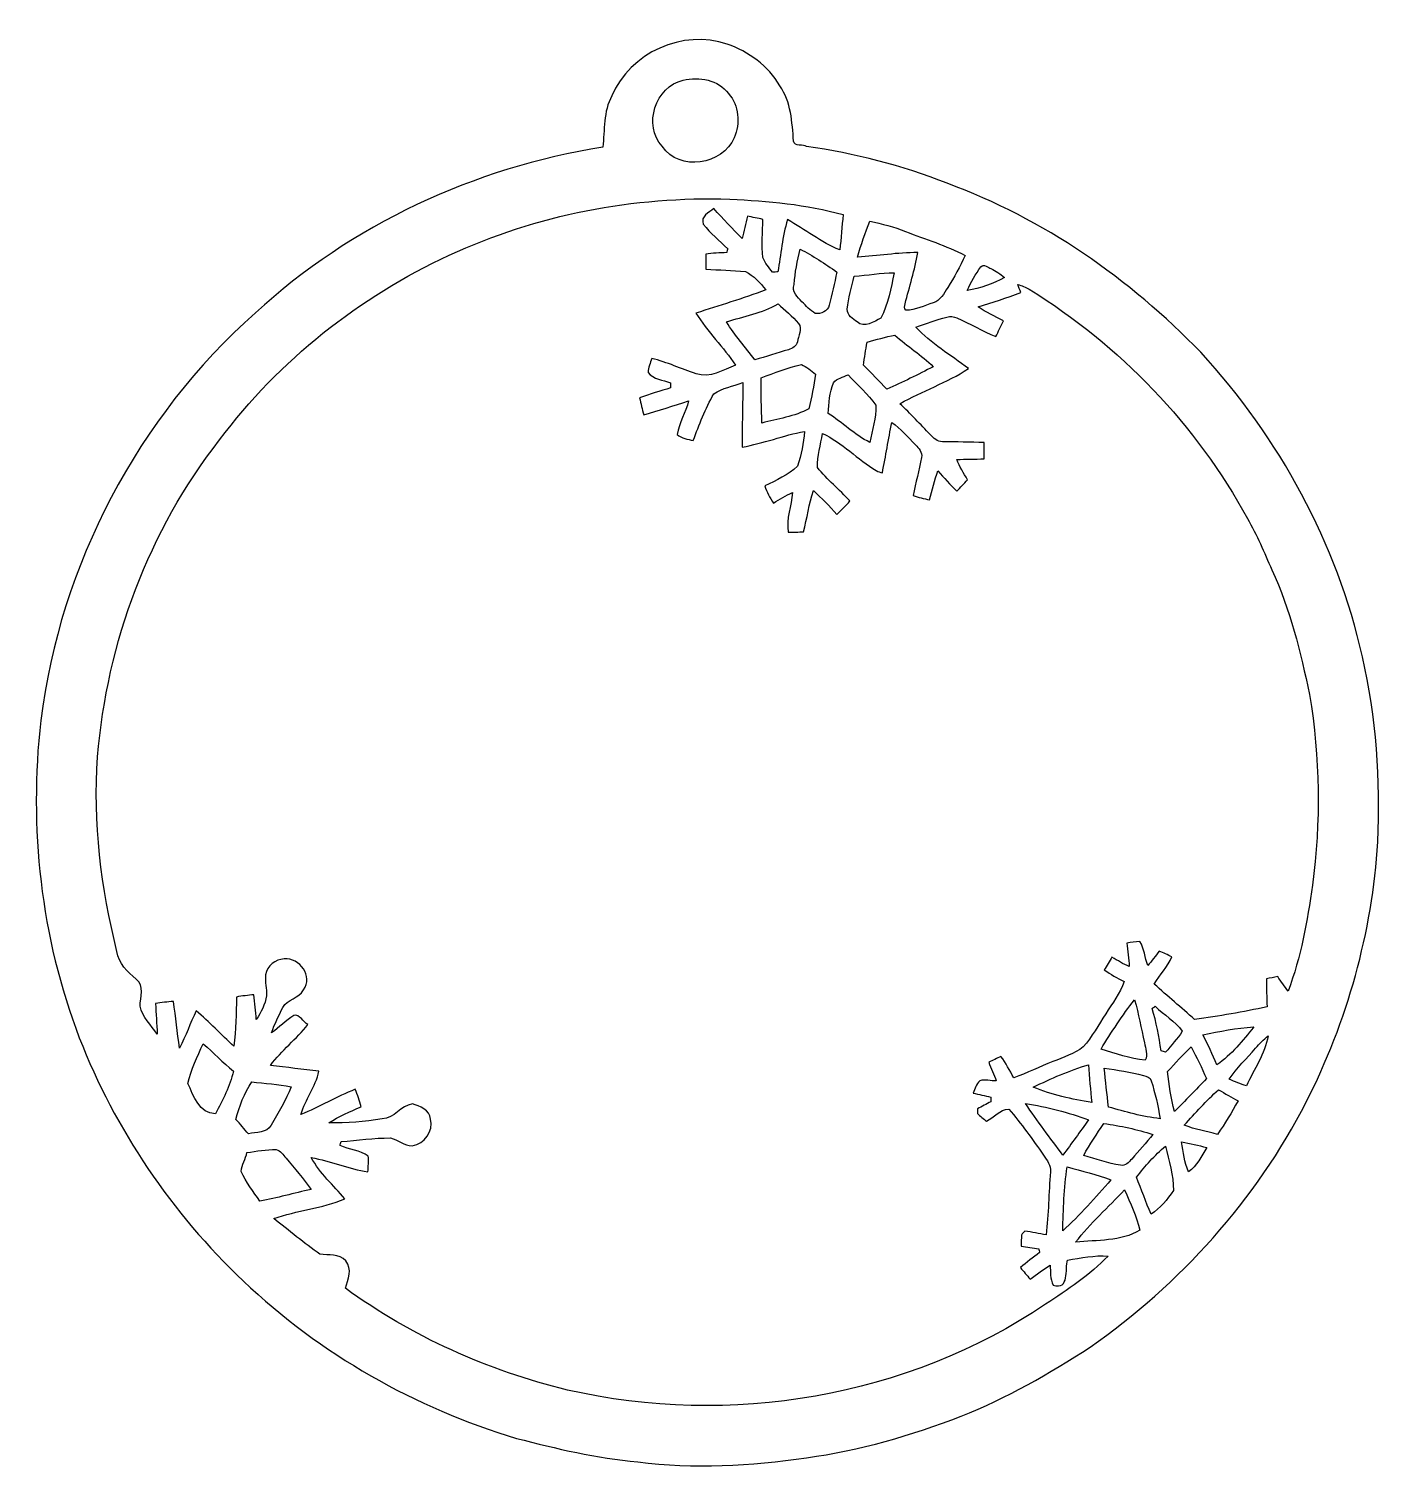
# Model space of a CAD drawing. Header units: centimetres. Extents: x -14 to 14.4, y -15.4 to 14.9.
import ezdxf

# ---------------------------------------------------------------- set-up
doc = ezdxf.new("R2010")
doc.units = ezdxf.units.CM
doc.header["$MEASUREMENT"] = 0
doc.layers.add('Layer 1', color=7, linetype='Continuous')

msp = doc.modelspace()

# ---------------------------------------------------------------- linework, layer by layer
at = {"layer": 'Layer 1', "color": 252}
for points, knots in [([(-1.71203, 13.49446), (-1.33421, 14.40145), (-0.21414, 14.90627), (0.71437, 14.58454), (0.71437, 14.58454), (1.16558, 14.42473), (1.58044, 14.12946), (1.81786, 13.70612), (1.81786, 13.70612), (2.06375, 13.37063), (2.07504, 12.9413), (2.11138, 12.54407), (2.11138, 12.54407), (2.12901, 12.42554), (2.31987, 12.47634), (2.38125, 12.43083), (2.38125, 12.43083), (3.39302, 12.28725), (4.39067, 12.0329), (5.34106, 11.65613), (5.34106, 11.65613), (7.36776, 10.91318), (9.17998, 9.64706), (10.67541, 8.10013), (10.67541, 8.10013), (12.32923, 6.30202), (13.53714, 4.0834), (14.07619, 1.69616), (14.07619, 1.69616), (14.37428, 0.42228), (14.44978, -0.89535), (14.40145, -2.20028), (14.40145, -2.20028), (14.2808, -4.10175), (13.7608, -5.97676), (12.89297, -7.67256), (12.89297, -7.67256), (11.83957, -9.73631), (10.24184, -11.50161), (8.34884, -12.82841), (8.34884, -12.82841), (7.48806, -13.38862), (6.59271, -13.90474), (5.63386, -14.27939), (5.63386, -14.27939), (4.58717, -14.69002), (3.49814, -15.00576), (2.3816, -15.15463), (2.3816, -15.15463), (1.20826, -15.32467), (0.01199, -15.39663), (-1.16734, -15.24423), (-1.16734, -15.24423), (-2.03129, -15.16909), (-2.87655, -14.96166), (-3.7151, -14.74893), (-3.7151, -14.74893), (-5.85399, -14.11217), (-7.84331, -12.97446), (-9.46397, -11.43952), (-9.46397, -11.43952), (-10.96857, -10.01148), (-12.16343, -8.25394), (-12.91484, -6.31896), (-12.91484, -6.31896), (-13.72976, -4.20688), (-13.97706, -1.89336), (-13.72658, 0.35172), (-13.72658, 0.35172), (-13.31666, 3.63044), (-11.68365, 6.73735), (-9.21138, 8.93022), (-9.21138, 8.93022), (-7.19138, 10.78371), (-4.60622, 11.98739), (-1.90359, 12.41566), (-1.90359, 12.41566), (-1.86055, 12.77655), (-1.89653, 13.16567), (-1.71203, 13.49446), (-1.71203, 13.49446), (-1.71203, 13.49446), (-1.71203, 13.49446), (-1.71203, 13.49446)], [0, 0, 0, 0, 0.04545455, 0.04545455, 0.04545455, 0.04545455, 0.09090909, 0.09090909, 0.09090909, 0.09090909, 0.13636364, 0.13636364, 0.13636364, 0.13636364, 0.18181818, 0.18181818, 0.18181818, 0.18181818, 0.22727273, 0.22727273, 0.22727273, 0.22727273, 0.27272727, 0.27272727, 0.27272727, 0.27272727, 0.31818182, 0.31818182, 0.31818182, 0.31818182, 0.36363636, 0.36363636, 0.36363636, 0.36363636, 0.40909091, 0.40909091, 0.40909091, 0.40909091, 0.45454545, 0.45454545, 0.45454545, 0.45454545, 0.5, 0.5, 0.5, 0.5, 0.54545455, 0.54545455, 0.54545455, 0.54545455, 0.59090909, 0.59090909, 0.59090909, 0.59090909, 0.63636364, 0.63636364, 0.63636364, 0.63636364, 0.68181818, 0.68181818, 0.68181818, 0.68181818, 0.72727273, 0.72727273, 0.72727273, 0.72727273, 0.77272727, 0.77272727, 0.77272727, 0.77272727, 0.81818182, 0.81818182, 0.81818182, 0.81818182, 0.86363636, 0.86363636, 0.86363636, 0.86363636, 0.90909091, 0.90909091, 0.90909091, 0.90909091, 1, 1, 1, 1]), ([(-0.21273, 13.8236), (-0.79657, 13.69836), (-1.06151, 12.87321), (-0.65264, 12.43506), (-0.65264, 12.43506), (-0.29704, 11.8932), (0.62159, 12.04242), (0.86219, 12.61427), (0.86219, 12.61427), (0.98743, 12.91378), (0.96873, 13.29866), (0.73907, 13.54349), (0.73907, 13.54349), (0.52952, 13.83877), (0.12171, 13.90438), (-0.21273, 13.8236), (-0.21273, 13.8236), (-0.21273, 13.8236), (-0.21273, 13.8236), (-0.21273, 13.8236)], [0, 0, 0, 0, 0.16666667, 0.16666667, 0.16666667, 0.16666667, 0.33333333, 0.33333333, 0.33333333, 0.33333333, 0.5, 0.5, 0.5, 0.5, 0.66666667, 0.66666667, 0.66666667, 0.66666667, 1, 1, 1, 1]), ([(-5.13292, 10.14236), (-7.02698, 9.26818), (-8.7122, 7.93186), (-9.9635, 6.26004), (-9.9635, 6.26004), (-11.4554, 4.35434), (-12.33064, 1.99531), (-12.53173, -0.41063), (-12.53173, -0.41063), (-12.62451, -1.78435), (-12.45835, -3.17041), (-12.12356, -4.50321), (-12.12356, -4.50321), (-12.08052, -4.75474), (-11.9066, -4.93536), (-11.71575, -5.08564), (-11.71575, -5.08564), (-11.5383, -5.22887), (-11.63814, -5.46735), (-11.63426, -5.65679), (-11.63426, -5.65679), (-11.58558, -5.88574), (-11.40778, -6.05825), (-11.27619, -6.2424), (-11.27619, -6.2424), (-11.28466, -6.02791), (-11.30371, -5.81448), (-11.31217, -5.60035), (-11.31217, -5.60035), (-11.18729, -5.57671), (-11.06064, -5.56648), (-10.93399, -5.55625), (-10.93399, -5.55625), (-10.88813, -5.88327), (-10.85356, -6.21101), (-10.80558, -6.53803), (-10.80558, -6.53803), (-10.6747, -6.28262), (-10.58051, -6.01063), (-10.45633, -5.75239), (-10.45633, -5.75239), (-10.17799, -5.98523), (-9.93422, -6.2551), (-9.66505, -6.49781), (-9.66505, -6.49781), (-9.62413, -6.15456), (-9.61249, -5.80849), (-9.60931, -5.46347), (-9.60931, -5.46347), (-9.48725, -5.44019), (-9.36413, -5.42643), (-9.24031, -5.41584), (-9.24031, -5.41584), (-9.22302, -5.58906), (-9.20891, -5.76121), (-9.19127, -5.93513), (-9.19127, -5.93513), (-9.09391, -5.78273), (-9.00465, -5.61799), (-8.97537, -5.43736), (-8.97537, -5.43736), (-8.97079, -5.29026), (-9.011, -5.14456), (-8.9976, -4.9971), (-8.9976, -4.9971), (-8.96938, -4.80554), (-8.79016, -4.67042), (-8.60354, -4.6609), (-8.60354, -4.6609), (-8.28287, -4.62986), (-7.98865, -5.02849), (-8.20032, -5.31107), (-8.20032, -5.31107), (-8.29063, -5.49416), (-8.54463, -5.50228), (-8.63494, -5.68466), (-8.63494, -5.68466), (-8.72349, -5.85682), (-8.80463, -6.03321), (-8.87307, -6.21418), (-8.87307, -6.21418), (-8.70797, -6.10411), (-8.56827, -5.96053), (-8.40458, -5.84941), (-8.40458, -5.84941), (-8.27793, -5.8226), (-8.2042, -5.98805), (-8.10436, -6.04273), (-8.10436, -6.04273), (-8.34778, -6.34577), (-8.66281, -6.58601), (-8.89176, -6.90069), (-8.89176, -6.90069), (-8.55274, -6.94478), (-8.21337, -6.98359), (-7.87435, -7.02627), (-7.87435, -7.02627), (-7.94773, -7.35048), (-8.15693, -7.62035), (-8.25712, -7.93468), (-8.25712, -7.93468), (-7.86412, -7.78051), (-7.50253, -7.55826), (-7.10988, -7.40339), (-7.10988, -7.40339), (-7.06155, -7.52334), (-7.02028, -7.64646), (-6.98782, -7.7724), (-6.98782, -7.7724), (-7.21607, -7.87859), (-7.4549, -7.96819), (-7.66304, -8.11213), (-7.66304, -8.11213), (-7.28839, -8.11706), (-6.91303, -8.08567), (-6.54332, -8.0264), (-6.54332, -8.0264), (-6.28791, -8.01758), (-6.15244, -7.74735), (-5.90938, -7.71137), (-5.90938, -7.71137), (-5.74957, -7.74982), (-5.54461, -7.84119), (-5.5245, -8.02957), (-5.5245, -8.02957), (-5.46382, -8.28463), (-5.65256, -8.55557), (-5.90973, -8.5912), (-5.90973, -8.5912), (-6.08577, -8.60249), (-6.20854, -8.46138), (-6.3687, -8.42751), (-6.3687, -8.42751), (-6.71689, -8.42539), (-7.06226, -8.47937), (-7.40904, -8.50194), (-7.40904, -8.50194), (-7.41433, -8.52382), (-7.42421, -8.56756), (-7.42915, -8.58943), (-7.42915, -8.58943), (-7.23653, -8.66916), (-7.01216, -8.69103), (-6.83613, -8.80816), (-6.83613, -8.80816), (-6.82484, -8.91787), (-6.83966, -9.02794), (-6.84318, -9.13906), (-6.84318, -9.13906), (-7.2517, -9.08403), (-7.63023, -8.9087), (-8.03451, -8.84132), (-8.03451, -8.84132), (-7.85671, -9.17116), (-7.56849, -9.42305), (-7.33143, -9.7088), (-7.33143, -9.7088), (-7.80979, -9.91306), (-8.33649, -9.95327), (-8.82474, -10.12261), (-8.82474, -10.12261), (-8.50371, -10.37731), (-8.1855, -10.63731), (-7.85248, -10.87614), (-7.85248, -10.87614), (-7.66939, -10.9026), (-7.45243, -10.8518), (-7.31167, -11.01513), (-7.31167, -11.01513), (-7.16527, -11.18306), (-7.25946, -11.40636), (-7.31873, -11.58946), (-7.31873, -11.58946), (-5.92279, -12.60404), (-4.32153, -13.32583), (-2.64548, -13.73082), (-2.64548, -13.73082), (0.76306, -14.51681), (4.50321, -13.88816), (7.41151, -11.92459), (7.41151, -11.92459), (7.87576, -11.62297), (8.33826, -11.31006), (8.72737, -10.91248), (8.72737, -10.91248), (8.44021, -10.89201), (8.15481, -10.9534), (7.87259, -10.99644), (7.87259, -10.99644), (7.81473, -11.18411), (7.92339, -11.64061), (7.56885, -11.52207), (7.56885, -11.52207), (7.50252, -11.39296), (7.51417, -11.24444), (7.50993, -11.10439), (7.50993, -11.10439), (7.35965, -11.18941), (7.22701, -11.30053), (7.08554, -11.3986), (7.08554, -11.3986), (7.01851, -11.31676), (6.95043, -11.23597), (6.88234, -11.15554), (6.88234, -11.15554), (7.01005, -11.043), (7.14763, -10.94211), (7.2838, -10.83945), (7.2838, -10.83945), (7.27992, -10.81934), (7.27181, -10.77877), (7.26757, -10.75831), (7.26757, -10.75831), (7.14375, -10.73891), (7.02063, -10.72127), (6.89751, -10.70292), (6.89751, -10.70292), (6.89927, -10.64472), (6.90245, -10.52795), (6.90421, -10.46974), (6.90421, -10.46974), (6.92785, -10.44116), (6.95184, -10.41329), (6.97618, -10.38578), (6.97618, -10.38578), (7.12576, -10.41012), (7.27428, -10.44046), (7.42386, -10.46586), (7.42386, -10.46586), (7.47571, -10.02559), (7.4736, -9.5818), (7.51522, -9.14118), (7.51522, -9.14118), (7.5244, -9.00783), (7.44044, -8.89529), (7.37023, -8.79087), (7.37023, -8.79087), (7.13669, -8.45926), (6.90104, -8.12694), (6.63681, -7.81967), (6.63681, -7.81967), (6.45019, -7.82638), (6.32072, -7.99465), (6.16514, -8.07755), (6.16514, -8.07755), (6.11928, -8.03698), (6.02756, -7.9562), (5.9817, -7.91563), (5.9817, -7.91563), (5.98135, -7.89058), (5.98064, -7.84084), (5.98029, -7.81579), (5.98029, -7.81579), (6.07201, -7.76464), (6.16444, -7.71454), (6.25792, -7.66657), (6.25792, -7.66657), (6.25863, -7.64187), (6.26004, -7.59284), (6.26075, -7.56849), (6.26075, -7.56849), (6.13516, -7.53957), (6.00957, -7.51276), (5.88469, -7.48524), (5.88469, -7.48524), (5.92561, -7.39599), (5.95348, -7.29474), (6.02686, -7.22595), (6.02686, -7.22595), (6.13869, -7.18467), (6.26039, -7.23265), (6.37434, -7.22806), (6.37434, -7.22806), (6.32072, -7.09648), (6.26569, -6.96701), (6.21489, -6.83507), (6.21489, -6.83507), (6.30096, -6.7945), (6.38669, -6.75393), (6.47241, -6.71301), (6.47241, -6.71301), (6.57366, -6.85518), (6.65621, -7.00828), (6.74017, -7.16104), (6.74017, -7.16104), (7.02204, -7.06543), (7.28698, -6.9275), (7.56532, -6.82272), (7.56532, -6.82272), (7.78475, -6.73382), (8.01652, -6.66044), (8.20491, -6.51228), (8.20491, -6.51228), (8.3887, -6.29955), (8.52241, -6.05049), (8.67551, -5.81589), (8.67551, -5.81589), (8.8138, -5.5947), (8.97996, -5.38621), (9.06498, -5.13609), (9.06498, -5.13609), (8.91646, -5.07012), (8.77887, -4.9844), (8.64658, -4.89091), (8.64658, -4.89091), (8.6868, -4.82494), (8.76723, -4.69336), (8.80745, -4.62774), (8.80745, -4.62774), (8.92739, -4.69583), (9.04522, -4.76779), (9.17187, -4.82283), (9.17187, -4.82283), (9.15987, -4.65702), (9.14153, -4.49192), (9.11966, -4.32752), (9.11966, -4.32752), (9.2135, -4.31447), (9.29887, -4.2986), (9.39729, -4.29542), (9.39729, -4.29542), (9.48972, -4.44923), (9.49995, -4.63515), (9.55922, -4.80272), (9.55922, -4.80272), (9.6453, -4.70464), (9.72185, -4.59881), (9.80369, -4.49721), (9.80369, -4.49721), (9.89118, -4.53637), (9.97867, -4.57623), (10.06687, -4.61645), (10.06687, -4.61645), (9.97479, -4.82706), (9.81146, -4.99357), (9.6968, -5.19077), (9.6968, -5.19077), (9.97585, -5.44407), (10.2676, -5.68325), (10.547, -5.9369), (10.547, -5.9369), (11.05747, -5.86281), (11.56723, -5.7785), (12.07135, -5.66808), (12.07135, -5.66808), (12.06112, -5.47229), (12.0583, -5.27579), (12.05759, -5.08035), (12.05759, -5.08035), (12.13591, -5.06377), (12.21458, -5.0479), (12.29466, -5.03237), (12.29466, -5.03237), (12.36521, -5.13574), (12.43224, -5.24193), (12.51267, -5.33859), (12.51267, -5.33859), (12.78467, -4.6228), (12.91414, -3.86539), (13.0242, -3.11079), (13.0242, -3.11079), (13.20236, -1.78118), (13.18683, -0.42369), (12.96247, 0.89958), (12.96247, 0.89958), (12.77373, 1.79423), (12.55995, 2.69311), (12.17048, 3.5246), (12.17048, 3.5246), (12.00891, 3.88796), (11.86074, 4.25873), (11.65825, 4.60234), (11.65825, 4.60234), (10.58474, 6.57754), (8.97467, 8.24583), (7.06684, 9.42799), (7.06684, 9.42799), (6.991, 9.47244), (6.90774, 9.50136), (6.82554, 9.53029), (6.82554, 9.53029), (6.84636, 9.47279), (6.86823, 9.41529), (6.89046, 9.35778), (6.89046, 9.35778), (6.59836, 9.23925), (6.2932, 9.15599), (5.99405, 9.05898), (5.99405, 9.05898), (6.15915, 8.9408), (6.34471, 8.85649), (6.52286, 8.75947), (6.52286, 8.75947), (6.471, 8.64905), (6.41738, 8.53969), (6.36341, 8.43068), (6.36341, 8.43068), (6.08295, 8.54781), (5.82189, 8.7055), (5.54179, 8.82262), (5.54179, 8.82262), (5.47723, 8.85119), (5.40456, 8.86531), (5.33612, 8.84308), (5.33612, 8.84308), (5.11457, 8.78346), (4.89902, 8.70091), (4.68066, 8.63177), (4.68066, 8.63177), (5.00274, 8.28569), (5.41479, 8.04474), (5.78661, 7.75829), (5.78661, 7.75829), (5.33682, 7.45666), (4.81506, 7.29051), (4.34799, 7.01992), (4.34799, 7.01992), (4.56847, 6.80826), (4.77802, 6.5853), (4.98863, 6.36341), (4.98863, 6.36341), (5.05742, 6.29638), (5.13609, 6.217), (5.23981, 6.21947), (5.23981, 6.21947), (5.53297, 6.21101), (5.82683, 6.21736), (6.12034, 6.20077), (6.12034, 6.20077), (6.12175, 6.08683), (6.11611, 5.97535), (6.11893, 5.86034), (6.11893, 5.86034), (5.92737, 5.85082), (5.73511, 5.85188), (5.54355, 5.84694), (5.54355, 5.84694), (5.59964, 5.69489), (5.68643, 5.55731), (5.76897, 5.41831), (5.76897, 5.41831), (5.69419, 5.33753), (5.61904, 5.25709), (5.5439, 5.17701), (5.5439, 5.17701), (5.40385, 5.3146), (5.27156, 5.45888), (5.14632, 5.60952), (5.14632, 5.60952), (5.07365, 5.40914), (5.02532, 5.20136), (4.96887, 4.99604), (4.96887, 4.99604), (4.85316, 5.02179), (4.73851, 5.05072), (4.62633, 5.08776), (4.62633, 5.08776), (4.67642, 5.35622), (4.75262, 5.61869), (4.80166, 5.88716), (4.80166, 5.88716), (4.82882, 5.99687), (4.73957, 6.08154), (4.67466, 6.15562), (4.67466, 6.15562), (4.51132, 6.31543), (4.36527, 6.49605), (4.17442, 6.62376), (4.17442, 6.62376), (4.10422, 6.27168), (4.05201, 5.91608), (3.97722, 5.56472), (3.97722, 5.56472), (3.93277, 5.57424), (3.89008, 5.58941), (3.85022, 5.61058), (3.85022, 5.61058), (3.45793, 5.84835), (3.13549, 6.19831), (2.71639, 6.39374), (2.71639, 6.39374), (2.68781, 6.15527), (2.60103, 5.91855), (2.61197, 5.67725), (2.61197, 5.67725), (2.81728, 5.42255), (3.07164, 5.21088), (3.29636, 4.97311), (3.29636, 4.97311), (3.2071, 4.87645), (3.11538, 4.78261), (3.02295, 4.68983), (3.02295, 4.68983), (2.86491, 4.86304), (2.70334, 5.03343), (2.52871, 5.19042), (2.52871, 5.19042), (2.43558, 4.90679), (2.39113, 4.61081), (2.31987, 4.32153), (2.31987, 4.32153), (2.21192, 4.32012), (2.10467, 4.31871), (1.99743, 4.31694), (1.99743, 4.31694), (1.9498, 4.59846), (2.06728, 4.87116), (2.08421, 5.15056), (2.08421, 5.15056), (1.94733, 5.08529), (1.81751, 5.00662), (1.68698, 4.92972), (1.68698, 4.92972), (1.60972, 5.04014), (1.54905, 5.16184), (1.50389, 5.28884), (1.50389, 5.28884), (1.74166, 5.41232), (2.00201, 5.51251), (2.19287, 5.70689), (2.19287, 5.70689), (2.27683, 5.94078), (2.31246, 6.18913), (2.34103, 6.43537), (2.34103, 6.43537), (1.89548, 6.356), (1.47391, 6.18137), (1.02764, 6.10729), (1.02764, 6.10729), (1.02588, 6.5599), (1.04458, 7.01252), (1.03928, 7.46513), (1.03928, 7.46513), (0.83679, 7.38576), (0.61101, 7.35083), (0.43039, 7.22595), (0.43039, 7.22595), (0.25435, 6.9148), (0.12382, 6.57789), (0.00035, 6.2424), (0.00035, 6.2424), (-0.11465, 6.27556), (-0.24412, 6.28932), (-0.33655, 6.37293), (-0.33655, 6.37293), (-0.29916, 6.62058), (-0.15346, 6.83401), (-0.09843, 7.07637), (-0.09843, 7.07637), (-0.41451, 6.98324), (-0.72461, 6.87211), (-1.04281, 6.78639), (-1.04281, 6.78639), (-1.07456, 6.90386), (-1.10419, 7.0231), (-1.12748, 7.14199), (-1.12748, 7.14199), (-0.91334, 7.22136), (-0.69427, 7.28627), (-0.47554, 7.35224), (-0.47554, 7.35224), (-0.4759, 7.3787), (-0.47731, 7.43126), (-0.47766, 7.45772), (-0.47766, 7.45772), (-0.63465, 7.51981), (-0.84349, 7.53004), (-0.95109, 7.67609), (-0.95109, 7.67609), (-0.94368, 7.77875), (-0.90488, 7.87576), (-0.87277, 7.97242), (-0.87277, 7.97242), (-0.55245, 7.88917), (-0.24941, 7.75652), (0.06138, 7.64575), (0.06138, 7.64575), (0.3496, 7.55685), (0.62724, 7.72477), (0.88935, 7.82708), (0.88935, 7.82708), (0.63817, 8.21231), (0.29563, 8.53158), (0.0575, 8.92563), (0.0575, 8.92563), (0.54786, 9.08332), (1.0414, 9.23149), (1.524, 9.41282), (1.524, 9.41282), (1.40723, 9.56451), (1.27035, 9.71232), (1.09749, 9.7984), (1.09749, 9.7984), (0.82197, 9.83121), (0.54187, 9.82557), (0.26564, 9.85308), (0.26564, 9.85308), (0.26388, 9.95786), (0.26247, 10.06228), (0.26176, 10.16706), (0.26176, 10.16706), (0.40746, 10.19104), (0.55562, 10.19246), (0.70344, 10.1981), (0.70344, 10.1981), (0.70944, 10.21856), (0.72178, 10.25948), (0.72813, 10.27994), (0.72813, 10.27994), (0.54716, 10.44293), (0.3623, 10.60344), (0.21096, 10.79465), (0.21096, 10.79465), (0.14711, 10.96645), (0.33091, 11.03595), (0.43109, 11.12379), (0.43109, 11.12379), (0.63006, 10.91318), (0.82303, 10.69693), (1.02799, 10.49196), (1.02799, 10.49196), (1.07103, 10.64789), (1.0982, 10.8077), (1.13841, 10.96433), (1.13841, 10.96433), (1.24636, 10.94281), (1.35678, 10.92094), (1.46473, 10.89589), (1.46473, 10.89589), (1.46156, 10.62814), (1.43722, 10.35932), (1.46191, 10.09191), (1.46191, 10.09191), (1.50848, 9.9762), (1.59808, 9.88554), (1.66793, 9.78429), (1.66793, 9.78429), (1.69651, 9.78606), (1.75331, 9.79029), (1.78188, 9.79241), (1.78188, 9.79241), (1.83903, 10.16106), (1.87572, 10.53394), (1.98226, 10.89272), (1.98226, 10.89272), (2.34809, 10.67929), (2.68887, 10.41717), (3.08222, 10.25454), (3.08222, 10.25454), (3.11185, 10.50149), (3.12103, 10.7502), (3.15419, 10.99679), (3.15419, 10.99679), (2.37949, 11.21692), (1.57092, 11.27936), (0.77011, 11.32346), (0.77011, 11.32346), (-1.25201, 11.38837), (-3.296, 10.99608), (-5.13292, 10.14236), (-5.13292, 10.14236), (-5.13292, 10.14236), (-5.13292, 10.14236), (-5.13292, 10.14236)], [0, 0, 0, 0, 0.00598802, 0.00598802, 0.00598802, 0.00598802, 0.01197605, 0.01197605, 0.01197605, 0.01197605, 0.01796407, 0.01796407, 0.01796407, 0.01796407, 0.0239521, 0.0239521, 0.0239521, 0.0239521, 0.02994012, 0.02994012, 0.02994012, 0.02994012, 0.03592814, 0.03592814, 0.03592814, 0.03592814, 0.04191617, 0.04191617, 0.04191617, 0.04191617, 0.04790419, 0.04790419, 0.04790419, 0.04790419, 0.05389222, 0.05389222, 0.05389222, 0.05389222, 0.05988024, 0.05988024, 0.05988024, 0.05988024, 0.06586826, 0.06586826, 0.06586826, 0.06586826, 0.07185629, 0.07185629, 0.07185629, 0.07185629, 0.07784431, 0.07784431, 0.07784431, 0.07784431, 0.08383234, 0.08383234, 0.08383234, 0.08383234, 0.08982036, 0.08982036, 0.08982036, 0.08982036, 0.09580838, 0.09580838, 0.09580838, 0.09580838, 0.10179641, 0.10179641, 0.10179641, 0.10179641, 0.10778443, 0.10778443, 0.10778443, 0.10778443, 0.11377246, 0.11377246, 0.11377246, 0.11377246, 0.11976048, 0.11976048, 0.11976048, 0.11976048, 0.1257485, 0.1257485, 0.1257485, 0.1257485, 0.13173653, 0.13173653, 0.13173653, 0.13173653, 0.13772455, 0.13772455, 0.13772455, 0.13772455, 0.14371257, 0.14371257, 0.14371257, 0.14371257, 0.1497006, 0.1497006, 0.1497006, 0.1497006, 0.15568862, 0.15568862, 0.15568862, 0.15568862, 0.16167665, 0.16167665, 0.16167665, 0.16167665, 0.16766467, 0.16766467, 0.16766467, 0.16766467, 0.17365269, 0.17365269, 0.17365269, 0.17365269, 0.17964072, 0.17964072, 0.17964072, 0.17964072, 0.18562874, 0.18562874, 0.18562874, 0.18562874, 0.19161677, 0.19161677, 0.19161677, 0.19161677, 0.19760479, 0.19760479, 0.19760479, 0.19760479, 0.20359281, 0.20359281, 0.20359281, 0.20359281, 0.20958084, 0.20958084, 0.20958084, 0.20958084, 0.21556886, 0.21556886, 0.21556886, 0.21556886, 0.22155689, 0.22155689, 0.22155689, 0.22155689, 0.22754491, 0.22754491, 0.22754491, 0.22754491, 0.23353293, 0.23353293, 0.23353293, 0.23353293, 0.23952096, 0.23952096, 0.23952096, 0.23952096, 0.24550898, 0.24550898, 0.24550898, 0.24550898, 0.25149701, 0.25149701, 0.25149701, 0.25149701, 0.25748503, 0.25748503, 0.25748503, 0.25748503, 0.26347305, 0.26347305, 0.26347305, 0.26347305, 0.26946108, 0.26946108, 0.26946108, 0.26946108, 0.2754491, 0.2754491, 0.2754491, 0.2754491, 0.28143713, 0.28143713, 0.28143713, 0.28143713, 0.28742515, 0.28742515, 0.28742515, 0.28742515, 0.29341317, 0.29341317, 0.29341317, 0.29341317, 0.2994012, 0.2994012, 0.2994012, 0.2994012, 0.30538922, 0.30538922, 0.30538922, 0.30538922, 0.31137725, 0.31137725, 0.31137725, 0.31137725, 0.31736527, 0.31736527, 0.31736527, 0.31736527, 0.32335329, 0.32335329, 0.32335329, 0.32335329, 0.32934132, 0.32934132, 0.32934132, 0.32934132, 0.33532934, 0.33532934, 0.33532934, 0.33532934, 0.34131737, 0.34131737, 0.34131737, 0.34131737, 0.34730539, 0.34730539, 0.34730539, 0.34730539, 0.35329341, 0.35329341, 0.35329341, 0.35329341, 0.35928144, 0.35928144, 0.35928144, 0.35928144, 0.36526946, 0.36526946, 0.36526946, 0.36526946, 0.37125749, 0.37125749, 0.37125749, 0.37125749, 0.37724551, 0.37724551, 0.37724551, 0.37724551, 0.38323353, 0.38323353, 0.38323353, 0.38323353, 0.38922156, 0.38922156, 0.38922156, 0.38922156, 0.39520958, 0.39520958, 0.39520958, 0.39520958, 0.4011976, 0.4011976, 0.4011976, 0.4011976, 0.40718563, 0.40718563, 0.40718563, 0.40718563, 0.41317365, 0.41317365, 0.41317365, 0.41317365, 0.41916168, 0.41916168, 0.41916168, 0.41916168, 0.4251497, 0.4251497, 0.4251497, 0.4251497, 0.43113772, 0.43113772, 0.43113772, 0.43113772, 0.43712575, 0.43712575, 0.43712575, 0.43712575, 0.44311377, 0.44311377, 0.44311377, 0.44311377, 0.4491018, 0.4491018, 0.4491018, 0.4491018, 0.45508982, 0.45508982, 0.45508982, 0.45508982, 0.46107784, 0.46107784, 0.46107784, 0.46107784, 0.46706587, 0.46706587, 0.46706587, 0.46706587, 0.47305389, 0.47305389, 0.47305389, 0.47305389, 0.47904192, 0.47904192, 0.47904192, 0.47904192, 0.48502994, 0.48502994, 0.48502994, 0.48502994, 0.49101796, 0.49101796, 0.49101796, 0.49101796, 0.49700599, 0.49700599, 0.49700599, 0.49700599, 0.50299401, 0.50299401, 0.50299401, 0.50299401, 0.50898204, 0.50898204, 0.50898204, 0.50898204, 0.51497006, 0.51497006, 0.51497006, 0.51497006, 0.52095808, 0.52095808, 0.52095808, 0.52095808, 0.52694611, 0.52694611, 0.52694611, 0.52694611, 0.53293413, 0.53293413, 0.53293413, 0.53293413, 0.53892216, 0.53892216, 0.53892216, 0.53892216, 0.54491018, 0.54491018, 0.54491018, 0.54491018, 0.5508982, 0.5508982, 0.5508982, 0.5508982, 0.55688623, 0.55688623, 0.55688623, 0.55688623, 0.56287425, 0.56287425, 0.56287425, 0.56287425, 0.56886228, 0.56886228, 0.56886228, 0.56886228, 0.5748503, 0.5748503, 0.5748503, 0.5748503, 0.58083832, 0.58083832, 0.58083832, 0.58083832, 0.58682635, 0.58682635, 0.58682635, 0.58682635, 0.59281437, 0.59281437, 0.59281437, 0.59281437, 0.5988024, 0.5988024, 0.5988024, 0.5988024, 0.60479042, 0.60479042, 0.60479042, 0.60479042, 0.61077844, 0.61077844, 0.61077844, 0.61077844, 0.61676647, 0.61676647, 0.61676647, 0.61676647, 0.62275449, 0.62275449, 0.62275449, 0.62275449, 0.62874251, 0.62874251, 0.62874251, 0.62874251, 0.63473054, 0.63473054, 0.63473054, 0.63473054, 0.64071856, 0.64071856, 0.64071856, 0.64071856, 0.64670659, 0.64670659, 0.64670659, 0.64670659, 0.65269461, 0.65269461, 0.65269461, 0.65269461, 0.65868263, 0.65868263, 0.65868263, 0.65868263, 0.66467066, 0.66467066, 0.66467066, 0.66467066, 0.67065868, 0.67065868, 0.67065868, 0.67065868, 0.67664671, 0.67664671, 0.67664671, 0.67664671, 0.68263473, 0.68263473, 0.68263473, 0.68263473, 0.68862275, 0.68862275, 0.68862275, 0.68862275, 0.69461078, 0.69461078, 0.69461078, 0.69461078, 0.7005988, 0.7005988, 0.7005988, 0.7005988, 0.70658683, 0.70658683, 0.70658683, 0.70658683, 0.71257485, 0.71257485, 0.71257485, 0.71257485, 0.71856287, 0.71856287, 0.71856287, 0.71856287, 0.7245509, 0.7245509, 0.7245509, 0.7245509, 0.73053892, 0.73053892, 0.73053892, 0.73053892, 0.73652695, 0.73652695, 0.73652695, 0.73652695, 0.74251497, 0.74251497, 0.74251497, 0.74251497, 0.74850299, 0.74850299, 0.74850299, 0.74850299, 0.75449102, 0.75449102, 0.75449102, 0.75449102, 0.76047904, 0.76047904, 0.76047904, 0.76047904, 0.76646707, 0.76646707, 0.76646707, 0.76646707, 0.77245509, 0.77245509, 0.77245509, 0.77245509, 0.77844311, 0.77844311, 0.77844311, 0.77844311, 0.78443114, 0.78443114, 0.78443114, 0.78443114, 0.79041916, 0.79041916, 0.79041916, 0.79041916, 0.79640719, 0.79640719, 0.79640719, 0.79640719, 0.80239521, 0.80239521, 0.80239521, 0.80239521, 0.80838323, 0.80838323, 0.80838323, 0.80838323, 0.81437126, 0.81437126, 0.81437126, 0.81437126, 0.82035928, 0.82035928, 0.82035928, 0.82035928, 0.82634731, 0.82634731, 0.82634731, 0.82634731, 0.83233533, 0.83233533, 0.83233533, 0.83233533, 0.83832335, 0.83832335, 0.83832335, 0.83832335, 0.84431138, 0.84431138, 0.84431138, 0.84431138, 0.8502994, 0.8502994, 0.8502994, 0.8502994, 0.85628743, 0.85628743, 0.85628743, 0.85628743, 0.86227545, 0.86227545, 0.86227545, 0.86227545, 0.86826347, 0.86826347, 0.86826347, 0.86826347, 0.8742515, 0.8742515, 0.8742515, 0.8742515, 0.88023952, 0.88023952, 0.88023952, 0.88023952, 0.88622754, 0.88622754, 0.88622754, 0.88622754, 0.89221557, 0.89221557, 0.89221557, 0.89221557, 0.89820359, 0.89820359, 0.89820359, 0.89820359, 0.90419162, 0.90419162, 0.90419162, 0.90419162, 0.91017964, 0.91017964, 0.91017964, 0.91017964, 0.91616766, 0.91616766, 0.91616766, 0.91616766, 0.92215569, 0.92215569, 0.92215569, 0.92215569, 0.92814371, 0.92814371, 0.92814371, 0.92814371, 0.93413174, 0.93413174, 0.93413174, 0.93413174, 0.94011976, 0.94011976, 0.94011976, 0.94011976, 0.94610778, 0.94610778, 0.94610778, 0.94610778, 0.95209581, 0.95209581, 0.95209581, 0.95209581, 0.95808383, 0.95808383, 0.95808383, 0.95808383, 0.96407186, 0.96407186, 0.96407186, 0.96407186, 0.97005988, 0.97005988, 0.97005988, 0.97005988, 0.9760479, 0.9760479, 0.9760479, 0.9760479, 0.98203593, 0.98203593, 0.98203593, 0.98203593, 0.98802395, 0.98802395, 0.98802395, 0.98802395, 1, 1, 1, 1]), ([(3.71687, 10.85991), (3.60998, 10.61544), (3.52989, 10.36073), (3.45722, 10.10461), (3.45722, 10.10461), (3.87914, 10.12649), (4.29824, 10.20198), (4.72158, 10.19739), (4.72158, 10.19739), (4.65843, 9.83297), (4.54766, 9.47949), (4.45558, 9.12213), (4.45558, 9.12213), (4.44959, 9.07591), (4.41925, 9.01453), (4.47393, 8.98596), (4.47393, 8.98596), (4.67431, 8.98384), (4.8574, 9.0872), (5.04684, 9.13977), (5.04684, 9.13977), (5.19889, 9.18633), (5.27121, 9.34156), (5.35411, 9.46291), (5.35411, 9.46291), (5.48675, 9.68163), (5.61481, 9.90424), (5.71923, 10.13848), (5.71923, 10.13848), (5.31954, 10.34944), (4.88491, 10.47891), (4.46546, 10.64225), (4.46546, 10.64225), (4.22381, 10.74032), (3.96946, 10.80064), (3.71687, 10.85991), (3.71687, 10.85991), (3.71687, 10.85991), (3.71687, 10.85991), (3.71687, 10.85991)], [0, 0, 0, 0, 0.09090909, 0.09090909, 0.09090909, 0.09090909, 0.18181818, 0.18181818, 0.18181818, 0.18181818, 0.27272727, 0.27272727, 0.27272727, 0.27272727, 0.36363636, 0.36363636, 0.36363636, 0.36363636, 0.45454545, 0.45454545, 0.45454545, 0.45454545, 0.54545455, 0.54545455, 0.54545455, 0.54545455, 0.63636364, 0.63636364, 0.63636364, 0.63636364, 0.72727273, 0.72727273, 0.72727273, 0.72727273, 0.81818182, 0.81818182, 0.81818182, 0.81818182, 1, 1, 1, 1]), ([(2.24719, 10.27112), (2.18616, 10.027), (2.1403, 9.779), (2.12196, 9.52782), (2.12196, 9.52782), (2.06657, 9.37189), (2.19287, 9.26289), (2.28388, 9.1634), (2.28388, 9.1634), (2.37419, 9.07803), (2.45674, 8.97961), (2.56646, 8.91787), (2.56646, 8.91787), (2.68464, 8.89635), (2.82963, 8.9662), (2.85926, 9.08967), (2.85926, 9.08967), (2.921, 9.32109), (2.96686, 9.5564), (3.02189, 9.78923), (3.02189, 9.78923), (2.77213, 9.96315), (2.51919, 10.13425), (2.24719, 10.27112), (2.24719, 10.27112), (2.24719, 10.27112), (2.24719, 10.27112), (2.24719, 10.27112)], [0, 0, 0, 0, 0.125, 0.125, 0.125, 0.125, 0.25, 0.25, 0.25, 0.25, 0.375, 0.375, 0.375, 0.375, 0.5, 0.5, 0.5, 0.5, 0.625, 0.625, 0.625, 0.625, 0.75, 0.75, 0.75, 0.75, 1, 1, 1, 1]), ([(3.3849, 9.70033), (3.33057, 9.47102), (3.26284, 9.24348), (3.2385, 9.00818), (3.2385, 9.00818), (3.23003, 8.87942), (3.35844, 8.80392), (3.4477, 8.73831), (3.4477, 8.73831), (3.59974, 8.60319), (3.80294, 8.74607), (3.94864, 8.82156), (3.94864, 8.82156), (4.09822, 9.11542), (4.15713, 9.44845), (4.22628, 9.76983), (4.22628, 9.76983), (3.9437, 9.78112), (3.66536, 9.71867), (3.3849, 9.70033), (3.3849, 9.70033), (3.3849, 9.70033), (3.3849, 9.70033), (3.3849, 9.70033)], [0, 0, 0, 0, 0.14285714, 0.14285714, 0.14285714, 0.14285714, 0.28571429, 0.28571429, 0.28571429, 0.28571429, 0.42857143, 0.42857143, 0.42857143, 0.42857143, 0.57142857, 0.57142857, 0.57142857, 0.57142857, 0.71428571, 0.71428571, 0.71428571, 0.71428571, 1, 1, 1, 1]), ([(6.0519, 9.8993), (5.93619, 9.74654), (5.84553, 9.5758), (5.76404, 9.40259), (5.76404, 9.40259), (6.0385, 9.44668), (6.30661, 9.54087), (6.54861, 9.67669), (6.54861, 9.67669), (6.45901, 9.7469), (6.36376, 9.81075), (6.26181, 9.86084), (6.26181, 9.86084), (6.21489, 9.87919), (6.10447, 9.97126), (6.0519, 9.8993), (6.0519, 9.8993), (6.0519, 9.8993), (6.0519, 9.8993), (6.0519, 9.8993)], [0, 0, 0, 0, 0.16666667, 0.16666667, 0.16666667, 0.16666667, 0.33333333, 0.33333333, 0.33333333, 0.33333333, 0.5, 0.5, 0.5, 0.5, 0.66666667, 0.66666667, 0.66666667, 0.66666667, 1, 1, 1, 1]), ([(0.69779, 8.73831), (0.87242, 8.45573), (1.0982, 8.20914), (1.29469, 7.94173), (1.29469, 7.94173), (1.53211, 8.00735), (1.76601, 8.08355), (2.00131, 8.15587), (2.00131, 8.15587), (2.08456, 8.17986), (2.16994, 8.2296), (2.19004, 8.32097), (2.19004, 8.32097), (2.21051, 8.4395), (2.30399, 8.5912), (2.21439, 8.7062), (2.21439, 8.7062), (2.09021, 8.86389), (1.92617, 8.98384), (1.78294, 9.12283), (1.78294, 9.12283), (1.45203, 8.92175), (1.0601, 8.86178), (0.69779, 8.73831), (0.69779, 8.73831), (0.69779, 8.73831), (0.69779, 8.73831), (0.69779, 8.73831)], [0, 0, 0, 0, 0.125, 0.125, 0.125, 0.125, 0.25, 0.25, 0.25, 0.25, 0.375, 0.375, 0.375, 0.375, 0.5, 0.5, 0.5, 0.5, 0.625, 0.625, 0.625, 0.625, 0.75, 0.75, 0.75, 0.75, 1, 1, 1, 1]), ([(3.65478, 8.31039), (3.62761, 8.15022), (3.59974, 7.98971), (3.58211, 7.82814), (3.58211, 7.82814), (3.74826, 7.66339), (3.90878, 7.49335), (4.07317, 7.32614), (4.07317, 7.32614), (4.40372, 7.47254), (4.72934, 7.63023), (5.04966, 7.7978), (5.04966, 7.7978), (4.79954, 8.04157), (4.50215, 8.22925), (4.24145, 8.46102), (4.24145, 8.46102), (4.04248, 8.42469), (3.84775, 8.36824), (3.65478, 8.31039), (3.65478, 8.31039), (3.65478, 8.31039), (3.65478, 8.31039), (3.65478, 8.31039)], [0, 0, 0, 0, 0.14285714, 0.14285714, 0.14285714, 0.14285714, 0.28571429, 0.28571429, 0.28571429, 0.28571429, 0.42857143, 0.42857143, 0.42857143, 0.42857143, 0.57142857, 0.57142857, 0.57142857, 0.57142857, 0.71428571, 0.71428571, 0.71428571, 0.71428571, 1, 1, 1, 1]), ([(1.42804, 7.56638), (1.4284, 7.24817), (1.43157, 6.92997), (1.44392, 6.61176), (1.44392, 6.61176), (1.77447, 6.69925), (2.12937, 6.75076), (2.43311, 6.91092), (2.43311, 6.91092), (2.49343, 7.15222), (2.53012, 7.39881), (2.57351, 7.64364), (2.57351, 7.64364), (2.47333, 7.70961), (2.38689, 7.80027), (2.2733, 7.8426), (2.2733, 7.8426), (1.98296, 7.78263), (1.70815, 7.66163), (1.42804, 7.56638), (1.42804, 7.56638), (1.42804, 7.56638), (1.42804, 7.56638), (1.42804, 7.56638)], [0, 0, 0, 0, 0.14285714, 0.14285714, 0.14285714, 0.14285714, 0.28571429, 0.28571429, 0.28571429, 0.28571429, 0.42857143, 0.42857143, 0.42857143, 0.42857143, 0.57142857, 0.57142857, 0.57142857, 0.57142857, 0.71428571, 0.71428571, 0.71428571, 0.71428571, 1, 1, 1, 1]), ([(2.94711, 7.45984), (2.86879, 7.25452), (2.85291, 7.03086), (2.83492, 6.81355), (2.83492, 6.81355), (3.13796, 6.62411), (3.39549, 6.36799), (3.71369, 6.20254), (3.71369, 6.20254), (3.75532, 6.46183), (3.85833, 6.72253), (3.83857, 6.985), (3.83857, 6.985), (3.67594, 7.22348), (3.4484, 7.41116), (3.25896, 7.62706), (3.25896, 7.62706), (3.15383, 7.57696), (3.02366, 7.55227), (2.94711, 7.45984), (2.94711, 7.45984), (2.94711, 7.45984), (2.94711, 7.45984), (2.94711, 7.45984)], [0, 0, 0, 0, 0.14285714, 0.14285714, 0.14285714, 0.14285714, 0.28571429, 0.28571429, 0.28571429, 0.28571429, 0.42857143, 0.42857143, 0.42857143, 0.42857143, 0.57142857, 0.57142857, 0.57142857, 0.57142857, 0.71428571, 0.71428571, 0.71428571, 0.71428571, 1, 1, 1, 1]), ([(8.57709, -6.55779), (8.88224, -6.65198), (9.18845, -6.7624), (9.50807, -6.79238), (9.50807, -6.79238), (9.56345, -6.67456), (9.51089, -6.54191), (9.49113, -6.42373), (9.49113, -6.42373), (9.42022, -6.12387), (9.37048, -5.81907), (9.28441, -5.52309), (9.28441, -5.52309), (9.01876, -5.84518), (8.80039, -6.20536), (8.57709, -6.55779), (8.57709, -6.55779), (8.57709, -6.55779), (8.57709, -6.55779), (8.57709, -6.55779)], [0, 0, 0, 0, 0.16666667, 0.16666667, 0.16666667, 0.16666667, 0.33333333, 0.33333333, 0.33333333, 0.33333333, 0.5, 0.5, 0.5, 0.5, 0.66666667, 0.66666667, 0.66666667, 0.66666667, 1, 1, 1, 1]), ([(9.65024, -5.70265), (9.74619, -5.99264), (9.79099, -6.29497), (9.84462, -6.59483), (9.84462, -6.59483), (9.86719, -6.60259), (9.9127, -6.61811), (9.93528, -6.62587), (9.93528, -6.62587), (10.05311, -6.47947), (10.18434, -6.34189), (10.28488, -6.18278), (10.28488, -6.18278), (10.13742, -5.96935), (9.89824, -5.83988), (9.71691, -5.65785), (9.71691, -5.65785), (9.70033, -5.66914), (9.66682, -5.69136), (9.65024, -5.70265), (9.65024, -5.70265), (9.65024, -5.70265), (9.65024, -5.70265), (9.65024, -5.70265)], [0, 0, 0, 0, 0.14285714, 0.14285714, 0.14285714, 0.14285714, 0.28571429, 0.28571429, 0.28571429, 0.28571429, 0.42857143, 0.42857143, 0.42857143, 0.42857143, 0.57142857, 0.57142857, 0.57142857, 0.57142857, 0.71428571, 0.71428571, 0.71428571, 0.71428571, 1, 1, 1, 1]), ([(10.71668, -6.25934), (10.82957, -6.46254), (10.92235, -6.67632), (11.0169, -6.88869), (11.0169, -6.88869), (11.32276, -6.67844), (11.55982, -6.37999), (11.79089, -6.09353), (11.79089, -6.09353), (11.42788, -6.11223), (11.07122, -6.18384), (10.71668, -6.25934), (10.71668, -6.25934), (10.71668, -6.25934), (10.71668, -6.25934), (10.71668, -6.25934)], [0, 0, 0, 0, 0.2, 0.2, 0.2, 0.2, 0.4, 0.4, 0.4, 0.4, 0.6, 0.6, 0.6, 0.6, 1, 1, 1, 1]), ([(11.82934, -6.53838), (11.64661, -6.75852), (11.43247, -6.95254), (11.27478, -7.19314), (11.27478, -7.19314), (11.39331, -7.245), (11.51361, -7.29403), (11.63814, -7.33072), (11.63814, -7.33072), (11.79724, -6.98359), (12.02302, -6.66221), (12.09181, -6.2798), (12.09181, -6.2798), (11.99656, -6.35776), (11.90766, -6.44349), (11.82934, -6.53838), (11.82934, -6.53838), (11.82934, -6.53838), (11.82934, -6.53838), (11.82934, -6.53838)], [0, 0, 0, 0, 0.16666667, 0.16666667, 0.16666667, 0.16666667, 0.33333333, 0.33333333, 0.33333333, 0.33333333, 0.5, 0.5, 0.5, 0.5, 0.66666667, 0.66666667, 0.66666667, 0.66666667, 1, 1, 1, 1]), ([(-10.30852, -6.4456), (-10.43411, -6.71654), (-10.56111, -6.99241), (-10.6299, -7.28345), (-10.6299, -7.28345), (-10.51031, -7.53639), (-10.39671, -7.92021), (-10.04923, -7.91739), (-10.04923, -7.91739), (-9.8933, -7.63341), (-9.75043, -7.33848), (-9.67105, -7.02345), (-9.67105, -7.02345), (-9.89859, -6.84777), (-10.09015, -6.63152), (-10.30852, -6.4456), (-10.30852, -6.4456), (-10.30852, -6.4456), (-10.30852, -6.4456), (-10.30852, -6.4456)], [0, 0, 0, 0, 0.16666667, 0.16666667, 0.16666667, 0.16666667, 0.33333333, 0.33333333, 0.33333333, 0.33333333, 0.5, 0.5, 0.5, 0.5, 0.66666667, 0.66666667, 0.66666667, 0.66666667, 1, 1, 1, 1]), ([(9.97479, -7.02769), (10.00266, -7.31167), (10.05911, -7.59178), (10.11978, -7.87047), (10.11978, -7.87047), (10.35015, -7.64611), (10.57381, -7.41468), (10.79324, -7.17938), (10.79324, -7.17938), (10.7001, -6.95113), (10.58792, -6.731), (10.47609, -6.51193), (10.47609, -6.51193), (10.29335, -6.66821), (10.14518, -6.85906), (9.97479, -7.02769), (9.97479, -7.02769), (9.97479, -7.02769), (9.97479, -7.02769), (9.97479, -7.02769)], [0, 0, 0, 0, 0.16666667, 0.16666667, 0.16666667, 0.16666667, 0.33333333, 0.33333333, 0.33333333, 0.33333333, 0.5, 0.5, 0.5, 0.5, 0.66666667, 0.66666667, 0.66666667, 0.66666667, 1, 1, 1, 1]), ([(7.15116, -7.35824), (7.53992, -7.53075), (7.96643, -7.60554), (8.382, -7.68562), (8.382, -7.68562), (8.35907, -7.41998), (8.32379, -7.15539), (8.31391, -6.88904), (8.31391, -6.88904), (7.91175, -7.0044), (7.52898, -7.18114), (7.15116, -7.35824), (7.15116, -7.35824), (7.15116, -7.35824), (7.15116, -7.35824), (7.15116, -7.35824)], [0, 0, 0, 0, 0.2, 0.2, 0.2, 0.2, 0.4, 0.4, 0.4, 0.4, 0.6, 0.6, 0.6, 0.6, 1, 1, 1, 1]), ([(8.64694, -6.95748), (8.66951, -7.23159), (8.70691, -7.50394), (8.73478, -7.77769), (8.73478, -7.77769), (9.09179, -7.87717), (9.45021, -7.98266), (9.81992, -8.02252), (9.81992, -8.02252), (9.77653, -7.753), (9.71691, -7.48524), (9.63366, -7.22559), (9.63366, -7.22559), (9.61249, -7.15116), (9.53276, -7.13246), (9.46891, -7.11235), (9.46891, -7.11235), (9.19833, -7.04321), (8.92246, -6.9977), (8.64694, -6.95748), (8.64694, -6.95748), (8.64694, -6.95748), (8.64694, -6.95748), (8.64694, -6.95748)], [0, 0, 0, 0, 0.14285714, 0.14285714, 0.14285714, 0.14285714, 0.28571429, 0.28571429, 0.28571429, 0.28571429, 0.42857143, 0.42857143, 0.42857143, 0.42857143, 0.57142857, 0.57142857, 0.57142857, 0.57142857, 0.71428571, 0.71428571, 0.71428571, 0.71428571, 1, 1, 1, 1]), ([(-9.28829, -7.24853), (-9.44069, -7.49124), (-9.55463, -7.75864), (-9.61954, -8.03804), (-9.61954, -8.03804), (-9.52959, -8.13752), (-9.44421, -8.24018), (-9.35778, -8.34319), (-9.35778, -8.34319), (-9.19409, -8.29733), (-8.97079, -8.33226), (-8.88083, -8.15869), (-8.88083, -8.15869), (-8.72384, -7.89869), (-8.57391, -7.63235), (-8.45891, -7.35048), (-8.45891, -7.35048), (-8.73337, -7.30321), (-9.011, -7.27745), (-9.28829, -7.24853), (-9.28829, -7.24853), (-9.28829, -7.24853), (-9.28829, -7.24853), (-9.28829, -7.24853)], [0, 0, 0, 0, 0.14285714, 0.14285714, 0.14285714, 0.14285714, 0.28571429, 0.28571429, 0.28571429, 0.28571429, 0.42857143, 0.42857143, 0.42857143, 0.42857143, 0.57142857, 0.57142857, 0.57142857, 0.57142857, 0.71428571, 0.71428571, 0.71428571, 0.71428571, 1, 1, 1, 1]), ([(11.05076, -7.41751), (10.78653, -7.64081), (10.56358, -7.90575), (10.32827, -8.15799), (10.32827, -8.15799), (10.55194, -8.25077), (10.79324, -8.29063), (11.02677, -8.35201), (11.02677, -8.35201), (11.18729, -8.128), (11.32593, -7.88917), (11.45963, -7.64822), (11.45963, -7.64822), (11.32417, -7.56991), (11.18694, -7.49441), (11.05076, -7.41751), (11.05076, -7.41751), (11.05076, -7.41751), (11.05076, -7.41751), (11.05076, -7.41751)], [0, 0, 0, 0, 0.16666667, 0.16666667, 0.16666667, 0.16666667, 0.33333333, 0.33333333, 0.33333333, 0.33333333, 0.5, 0.5, 0.5, 0.5, 0.66666667, 0.66666667, 0.66666667, 0.66666667, 1, 1, 1, 1]), ([(6.98606, -7.70326), (7.24464, -8.06838), (7.50429, -8.43351), (7.77593, -8.78946), (7.77593, -8.78946), (7.95831, -8.54428), (8.13506, -8.29486), (8.31603, -8.04862), (8.31603, -8.04862), (7.88811, -7.88564), (7.43761, -7.77346), (6.98606, -7.70326), (6.98606, -7.70326), (6.98606, -7.70326), (6.98606, -7.70326), (6.98606, -7.70326)], [0, 0, 0, 0, 0.2, 0.2, 0.2, 0.2, 0.4, 0.4, 0.4, 0.4, 0.6, 0.6, 0.6, 0.6, 1, 1, 1, 1]), ([(8.63706, -8.12165), (8.49136, -8.3439), (8.3379, -8.56156), (8.21231, -8.79651), (8.21231, -8.79651), (8.46702, -8.87448), (8.72172, -8.95703), (8.98454, -9.00395), (8.98454, -9.00395), (9.08685, -9.02511), (9.16199, -8.93833), (9.22408, -8.87166), (9.22408, -8.87166), (9.37189, -8.69844), (9.52253, -8.5284), (9.6707, -8.35589), (9.6707, -8.35589), (9.33521, -8.24406), (8.98596, -8.17598), (8.63706, -8.12165), (8.63706, -8.12165), (8.63706, -8.12165), (8.63706, -8.12165), (8.63706, -8.12165)], [0, 0, 0, 0, 0.14285714, 0.14285714, 0.14285714, 0.14285714, 0.28571429, 0.28571429, 0.28571429, 0.28571429, 0.42857143, 0.42857143, 0.42857143, 0.42857143, 0.57142857, 0.57142857, 0.57142857, 0.57142857, 0.71428571, 0.71428571, 0.71428571, 0.71428571, 1, 1, 1, 1]), ([(-9.38777, -8.73584), (-9.41211, -8.86919), (-9.50419, -8.99372), (-9.50666, -9.13095), (-9.50666, -9.13095), (-9.4107, -9.35919), (-9.25054, -9.55499), (-9.11543, -9.76066), (-9.11543, -9.76066), (-8.75418, -9.69151), (-8.4014, -9.58462), (-8.04016, -9.51547), (-8.04016, -9.51547), (-8.19362, -9.27735), (-8.39117, -9.07239), (-8.56686, -8.85119), (-8.56686, -8.85119), (-8.62718, -8.78664), (-8.67974, -8.69527), (-8.77076, -8.67304), (-8.77076, -8.67304), (-8.97855, -8.66951), (-9.18316, -8.70691), (-9.38777, -8.73584), (-9.38777, -8.73584), (-9.38777, -8.73584), (-9.38777, -8.73584), (-9.38777, -8.73584)], [0, 0, 0, 0, 0.125, 0.125, 0.125, 0.125, 0.25, 0.25, 0.25, 0.25, 0.375, 0.375, 0.375, 0.375, 0.5, 0.5, 0.5, 0.5, 0.625, 0.625, 0.625, 0.625, 0.75, 0.75, 0.75, 0.75, 1, 1, 1, 1]), ([(9.32145, -9.25513), (9.42657, -9.51301), (9.52288, -9.77512), (9.63013, -10.03265), (9.63013, -10.03265), (9.81781, -9.90106), (9.97479, -9.72714), (10.09862, -9.53523), (10.09862, -9.53523), (10.10708, -9.21561), (9.99772, -8.90799), (9.93528, -8.5979), (9.93528, -8.5979), (9.70597, -8.79299), (9.50454, -9.017), (9.32145, -9.25513), (9.32145, -9.25513), (9.32145, -9.25513), (9.32145, -9.25513), (9.32145, -9.25513)], [0, 0, 0, 0, 0.16666667, 0.16666667, 0.16666667, 0.16666667, 0.33333333, 0.33333333, 0.33333333, 0.33333333, 0.5, 0.5, 0.5, 0.5, 0.66666667, 0.66666667, 0.66666667, 0.66666667, 1, 1, 1, 1]), ([(10.27359, -8.51076), (10.30111, -8.7249), (10.33604, -8.94151), (10.41647, -9.14329), (10.41647, -9.14329), (10.59639, -9.01876), (10.69269, -8.81309), (10.80206, -8.63), (10.80206, -8.63), (10.62708, -8.58379), (10.45175, -8.54075), (10.27359, -8.51076), (10.27359, -8.51076), (10.27359, -8.51076), (10.27359, -8.51076), (10.27359, -8.51076)], [0, 0, 0, 0, 0.2, 0.2, 0.2, 0.2, 0.4, 0.4, 0.4, 0.4, 0.6, 0.6, 0.6, 0.6, 1, 1, 1, 1]), ([(7.86553, -9.03711), (7.79886, -9.48055), (7.78263, -9.93211), (7.77099, -10.38049), (7.77099, -10.38049), (8.13576, -10.05134), (8.45926, -9.67881), (8.78593, -9.31228), (8.78593, -9.31228), (8.48713, -9.19586), (8.17421, -9.12178), (7.86553, -9.03711), (7.86553, -9.03711), (7.86553, -9.03711), (7.86553, -9.03711), (7.86553, -9.03711)], [0, 0, 0, 0, 0.2, 0.2, 0.2, 0.2, 0.4, 0.4, 0.4, 0.4, 0.6, 0.6, 0.6, 0.6, 1, 1, 1, 1]), ([(8.04333, -10.62249), (8.49701, -10.57063), (8.98878, -10.60944), (9.39729, -10.37131), (9.39729, -10.37131), (9.31862, -10.07745), (9.19903, -9.79664), (9.07133, -9.52147), (9.07133, -9.52147), (8.72666, -9.88624), (8.35166, -10.22562), (8.04333, -10.62249)], [0, 0, 0, 0, 0.25, 0.25, 0.25, 0.25, 0.5, 0.5, 0.5, 0.5, 1, 1, 1, 1])]:
    msp.add_open_spline(points, degree=3, knots=knots, dxfattribs=at)

doc.saveas('drawing.dxf')
